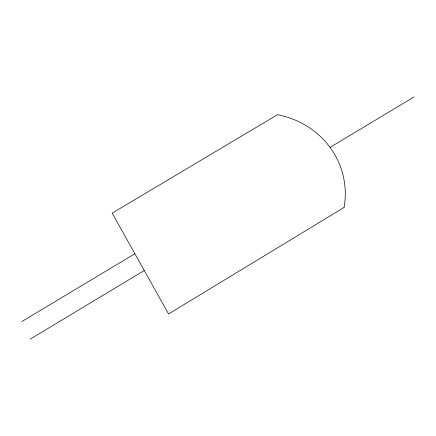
<?xml version="1.0" encoding="UTF-8"?>
<svg xmlns="http://www.w3.org/2000/svg" width="436" height="436" viewBox="0 0 436 436"><rect width="100%" height="100%" fill="white"/><g stroke="black" fill="none" stroke-linecap="round" stroke-linejoin="round"><path stroke-width="0.65" d="M344.064 207.454L168.552 313.931L112.172 213.144L277.519 114.706A88.497 82.976 -14.8 0 1 344.075 207.46M30.171 339.164L144.262 270.511M21.8 321.555L134.877 253.725M330.068 147.379L414.2 96.836"/></g></svg>
